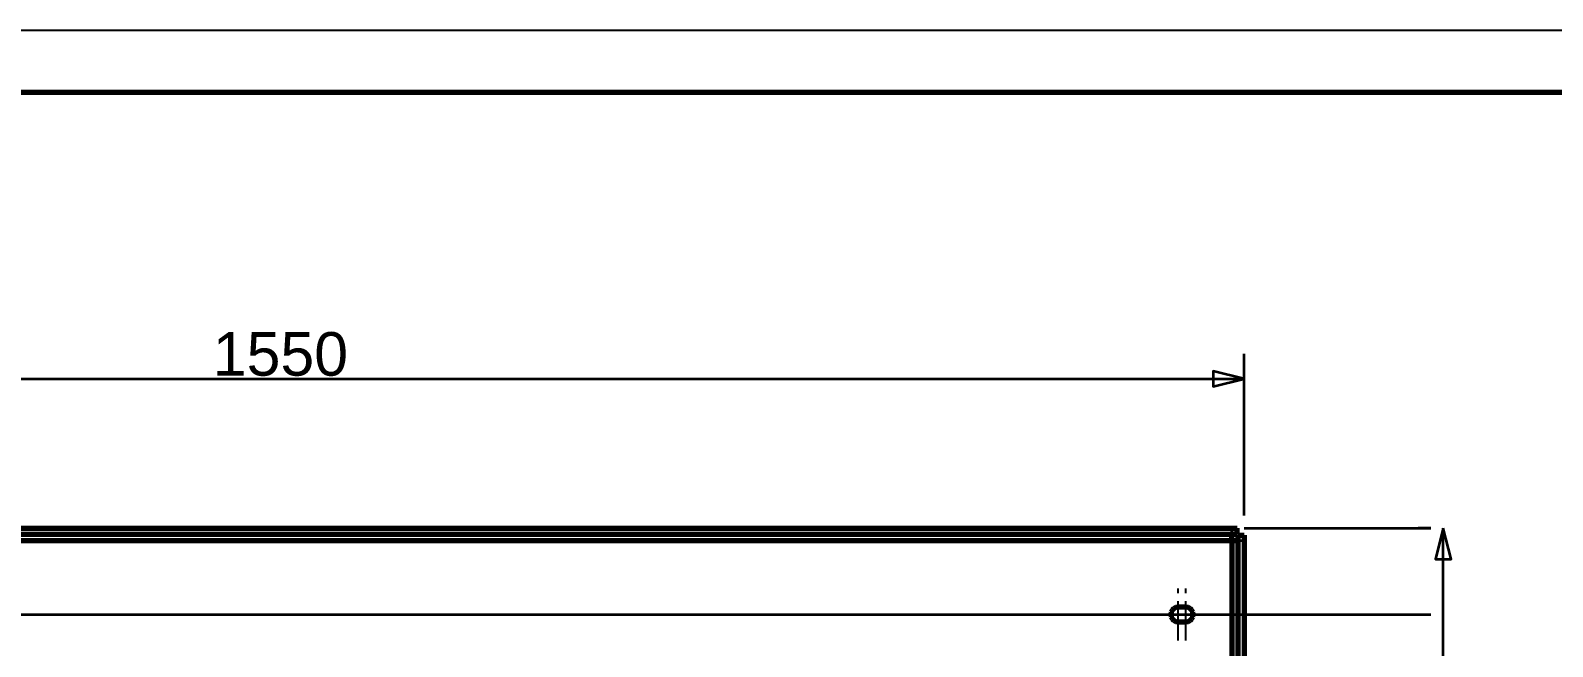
# Model space of a CAD drawing. Header units: millimetres. Extents: x 0 to 420, y 0 to 297.
# Drawn here: x 122.4 to 244.8, y 247.5 to 297 of the extents above; entities that cross this region are included whole.
import ezdxf
from ezdxf.enums import TextEntityAlignment as Align

# ---------------------------------------------------------------- set-up
doc = ezdxf.new("R2010")
doc.units = ezdxf.units.MM
doc.linetypes.add('CENTER', pattern=[5.08, 3.175, -0.635, 0.635, -0.635])
doc.linetypes.add('DASHED', pattern=[1.524, 1.27, -0.254])
doc.styles.add('GOST', font='Arial')

msp = doc.modelspace()

# ---------------------------------------------------------------- linework, layer by layer
at = {"color": 7, "lineweight": 35}
for p, q in [((220, 258), (220, 271)), ((65, 269), (220, 269)), ((220, 257), (235, 257)), ((235, 257), (234, 257)), ((236, 211.5), (236, 257)), ((72.3, 250.05), (235, 250.05)), ((72.9, 250.05), (235, 250.05)), ((217.3, 250.05), (235, 250.05)), ((217.9, 250.05), (235, 250.05))]:
    msp.add_line(p, q, dxfattribs=at)
at = {"color": 1, "lineweight": 70}
for p, q in [((65.57, 257), (219.43, 257)), ((65.57, 256.5), (219.43, 256.5)), ((66, 256), (219, 256)), ((219, 256.49), (219, 256.5)), ((219, 256.5), (219, 256.5)), ((219, 256.47), (219, 256.49)), ((219, 256.45), (219, 256.47)), ((219, 256.42), (219, 256.45)), ((219, 256.39), (219, 256.42)), ((219, 256.35), (219, 256.39)), ((219, 256.31), (219, 256.35)), ((219, 256.27), (219, 256.31)), ((219, 256.22), (219, 256.27)), ((219, 256.17), (219, 256.22)), ((219, 256.11), (219, 256.17)), ((219, 256.06), (219, 256.11)), ((219, 256), (219, 256.06)), ((219, 256), (219.06, 256)), ((219, 256), (219, 212.5)), ((219.06, 256), (219.11, 256)), ((219.11, 256), (219.17, 256)), ((219.17, 256), (219.22, 256)), ((219.22, 256), (219.27, 256)), ((219.27, 256), (219.31, 256)), ((219.31, 256), (219.35, 256)), ((219.35, 256), (219.39, 256)), ((219.39, 256), (219.42, 256)), ((219.42, 256), (219.45, 256)), ((219.43, 256.5), (219.43, 257)), ((219.45, 256), (219.47, 256)), ((219.47, 256), (219.49, 256)), ((219.49, 256), (219.5, 256)), ((219.5, 256.43), (219.5, 212.07)), ((219.5, 256.43), (220, 256.43)), ((219.5, 256), (219.5, 256)), ((220, 256.43), (220, 212.07)), ((214.13, 250.24), (214.1, 250.05)), ((214.1, 250.05), (214.13, 249.86)), ((214.21, 250.4), (214.13, 250.24)), ((214.13, 249.86), (214.21, 249.7)), ((214.35, 250.54), (214.21, 250.4)), ((214.21, 249.7), (214.35, 249.56)), ((214.51, 250.62), (214.35, 250.54)), ((214.7, 250.65), (214.51, 250.62)), ((215.3, 250.65), (214.7, 250.65)), ((215.49, 250.62), (215.3, 250.65)), ((215.65, 250.54), (215.49, 250.62)), ((215.79, 250.4), (215.65, 250.54)), ((215.65, 249.56), (215.79, 249.7)), ((215.87, 250.24), (215.79, 250.4)), ((215.79, 249.7), (215.87, 249.86)), ((215.9, 250.05), (215.87, 250.24)), ((215.87, 249.86), (215.9, 250.05)), ((214.35, 249.56), (214.51, 249.48)), ((214.51, 249.48), (214.7, 249.45)), ((214.7, 249.45), (215.3, 249.45)), ((215.3, 249.45), (215.49, 249.48)), ((215.49, 249.48), (215.65, 249.56))]:
    msp.add_line(p, q, dxfattribs=at)
at = {"color": 5, "linetype": 'DASHED', "lineweight": 35}
for p, q in [((66, 257), (219, 257)), ((219, 256.5), (66, 256.5)), ((129.12, 257), (129.1, 257)), ((129.1, 257), (129.1, 257)), ((129.1, 257), (129.1, 257)), ((129.1, 257), (129.12, 257)), ((129.12, 256.5), (129.1, 256.5)), ((129.1, 256.5), (129.1, 256.5)), ((129.1, 256.5), (129.1, 256.5)), ((129.1, 256.5), (129.12, 256.5)), ((129.13, 257), (129.12, 257)), ((129.12, 257), (129.13, 257)), ((129.13, 256.5), (129.12, 256.5)), ((129.12, 256.5), (129.13, 256.5)), ((129.16, 257), (129.13, 257)), ((129.13, 257), (129.16, 257)), ((129.16, 256.5), (129.13, 256.5)), ((129.13, 256.5), (129.16, 256.5)), ((129.19, 257), (129.16, 257)), ((129.16, 257), (129.19, 257)), ((129.19, 256.5), (129.16, 256.5)), ((129.16, 256.5), (129.19, 256.5)), ((129.23, 257), (129.19, 257)), ((129.19, 257), (129.23, 257)), ((129.23, 256.5), (129.19, 256.5)), ((129.19, 256.5), (129.23, 256.5)), ((129.28, 257), (129.23, 257)), ((129.23, 257), (129.28, 257)), ((129.28, 256.5), (129.23, 256.5)), ((129.23, 256.5), (129.28, 256.5)), ((129.33, 257), (129.28, 257)), ((129.28, 257), (129.33, 257)), ((129.33, 256.5), (129.28, 256.5)), ((129.28, 256.5), (129.33, 256.5)), ((129.38, 257), (129.33, 257)), ((129.33, 257), (129.38, 257)), ((129.38, 256.5), (129.33, 256.5)), ((129.33, 256.5), (129.38, 256.5)), ((129.44, 257), (129.38, 257)), ((129.38, 257), (129.44, 257)), ((129.44, 256.5), (129.38, 256.5)), ((129.38, 256.5), (129.44, 256.5)), ((129.5, 257), (129.44, 257)), ((129.44, 257), (129.5, 257)), ((129.5, 256.5), (129.44, 256.5)), ((129.44, 256.5), (129.5, 256.5)), ((129.57, 257), (129.5, 257)), ((129.5, 257), (129.57, 257)), ((129.57, 256.5), (129.5, 256.5)), ((129.5, 256.5), (129.57, 256.5)), ((129.63, 257), (129.57, 257)), ((129.57, 257), (129.63, 257)), ((129.63, 256.5), (129.57, 256.5)), ((129.57, 256.5), (129.63, 256.5)), ((129.7, 257), (129.63, 257)), ((129.63, 257), (129.7, 257)), ((129.7, 256.5), (129.63, 256.5)), ((129.63, 256.5), (129.7, 256.5)), ((129.7, 257), (130.3, 257)), ((130.3, 257), (129.7, 257)), ((130.3, 256.5), (129.7, 256.5)), ((129.7, 256.5), (130.3, 256.5)), ((130.3, 257), (130.37, 257)), ((130.37, 257), (130.3, 257)), ((130.3, 256.5), (130.37, 256.5)), ((130.37, 256.5), (130.3, 256.5)), ((130.37, 257), (130.43, 257)), ((130.43, 257), (130.37, 257)), ((130.37, 256.5), (130.43, 256.5)), ((130.43, 256.5), (130.37, 256.5)), ((130.43, 257), (130.5, 257)), ((130.5, 257), (130.43, 257)), ((130.43, 256.5), (130.5, 256.5)), ((130.5, 256.5), (130.43, 256.5)), ((130.5, 257), (130.56, 257)), ((130.56, 257), (130.5, 257)), ((130.5, 256.5), (130.56, 256.5)), ((130.56, 256.5), (130.5, 256.5)), ((130.56, 257), (130.62, 257)), ((130.62, 257), (130.56, 257)), ((130.56, 256.5), (130.62, 256.5)), ((130.62, 256.5), (130.56, 256.5)), ((130.62, 257), (130.67, 257)), ((130.67, 257), (130.62, 257)), ((130.62, 256.5), (130.67, 256.5)), ((130.67, 256.5), (130.62, 256.5)), ((130.67, 257), (130.72, 257)), ((130.72, 257), (130.67, 257)), ((130.67, 256.5), (130.72, 256.5)), ((130.72, 256.5), (130.67, 256.5)), ((130.72, 257), (130.77, 257)), ((130.77, 257), (130.72, 257)), ((130.72, 256.5), (130.77, 256.5)), ((130.77, 256.5), (130.72, 256.5)), ((130.77, 257), (130.81, 257)), ((130.81, 257), (130.77, 257)), ((130.77, 256.5), (130.81, 256.5)), ((130.81, 256.5), (130.77, 256.5)), ((130.81, 257), (130.84, 257)), ((130.84, 257), (130.81, 257)), ((130.81, 256.5), (130.84, 256.5)), ((130.84, 256.5), (130.81, 256.5)), ((130.84, 257), (130.87, 257)), ((130.87, 257), (130.84, 257)), ((130.84, 256.5), (130.87, 256.5)), ((130.87, 256.5), (130.84, 256.5)), ((130.87, 257), (130.88, 257)), ((130.88, 257), (130.87, 257)), ((130.87, 256.5), (130.88, 256.5)), ((130.88, 256.5), (130.87, 256.5)), ((130.88, 257), (130.9, 257)), ((130.9, 257), (130.88, 257)), ((130.88, 256.5), (130.9, 256.5)), ((130.9, 256.5), (130.88, 256.5)), ((130.9, 257), (130.9, 257)), ((130.9, 257), (130.9, 257)), ((130.9, 256.5), (130.9, 256.5)), ((130.9, 256.5), (130.9, 256.5)), ((154.12, 257), (154.1, 257)), ((154.1, 257), (154.1, 257)), ((154.1, 257), (154.1, 257)), ((154.1, 257), (154.12, 257)), ((154.12, 256.5), (154.1, 256.5)), ((154.1, 256.5), (154.1, 256.5)), ((154.1, 256.5), (154.1, 256.5)), ((154.1, 256.5), (154.12, 256.5)), ((154.13, 257), (154.12, 257)), ((154.12, 257), (154.13, 257)), ((154.13, 256.5), (154.12, 256.5)), ((154.12, 256.5), (154.13, 256.5)), ((154.16, 257), (154.13, 257)), ((154.13, 257), (154.16, 257)), ((154.16, 256.5), (154.13, 256.5)), ((154.13, 256.5), (154.16, 256.5)), ((154.19, 257), (154.16, 257)), ((154.16, 257), (154.19, 257)), ((154.19, 256.5), (154.16, 256.5)), ((154.16, 256.5), (154.19, 256.5)), ((154.23, 257), (154.19, 257)), ((154.19, 257), (154.23, 257)), ((154.23, 256.5), (154.19, 256.5)), ((154.19, 256.5), (154.23, 256.5)), ((154.28, 257), (154.23, 257)), ((154.23, 257), (154.28, 257)), ((154.28, 256.5), (154.23, 256.5)), ((154.23, 256.5), (154.28, 256.5)), ((154.33, 257), (154.28, 257)), ((154.28, 257), (154.33, 257)), ((154.33, 256.5), (154.28, 256.5)), ((154.28, 256.5), (154.33, 256.5)), ((154.38, 257), (154.33, 257)), ((154.33, 257), (154.38, 257)), ((154.38, 256.5), (154.33, 256.5)), ((154.33, 256.5), (154.38, 256.5)), ((154.44, 257), (154.38, 257)), ((154.38, 257), (154.44, 257)), ((154.44, 256.5), (154.38, 256.5)), ((154.38, 256.5), (154.44, 256.5)), ((154.5, 257), (154.44, 257)), ((154.44, 257), (154.5, 257)), ((154.5, 256.5), (154.44, 256.5)), ((154.44, 256.5), (154.5, 256.5)), ((154.57, 257), (154.5, 257)), ((154.5, 257), (154.57, 257)), ((154.57, 256.5), (154.5, 256.5)), ((154.5, 256.5), (154.57, 256.5)), ((154.63, 257), (154.57, 257)), ((154.57, 257), (154.63, 257)), ((154.63, 256.5), (154.57, 256.5)), ((154.57, 256.5), (154.63, 256.5)), ((154.7, 257), (154.63, 257)), ((154.63, 257), (154.7, 257)), ((154.7, 256.5), (154.63, 256.5)), ((154.63, 256.5), (154.7, 256.5)), ((154.7, 257), (155.3, 257)), ((155.3, 257), (154.7, 257)), ((155.3, 256.5), (154.7, 256.5)), ((154.7, 256.5), (155.3, 256.5)), ((155.3, 257), (155.37, 257)), ((155.37, 257), (155.3, 257)), ((155.3, 256.5), (155.37, 256.5)), ((155.37, 256.5), (155.3, 256.5)), ((155.37, 257), (155.43, 257)), ((155.43, 257), (155.37, 257)), ((155.37, 256.5), (155.43, 256.5)), ((155.43, 256.5), (155.37, 256.5)), ((155.43, 257), (155.5, 257)), ((155.5, 257), (155.43, 257)), ((155.43, 256.5), (155.5, 256.5)), ((155.5, 256.5), (155.43, 256.5)), ((155.5, 257), (155.56, 257)), ((155.56, 257), (155.5, 257)), ((155.5, 256.5), (155.56, 256.5)), ((155.56, 256.5), (155.5, 256.5)), ((155.56, 257), (155.62, 257)), ((155.62, 257), (155.56, 257)), ((155.56, 256.5), (155.62, 256.5)), ((155.62, 256.5), (155.56, 256.5)), ((155.62, 257), (155.67, 257)), ((155.67, 257), (155.62, 257)), ((155.62, 256.5), (155.67, 256.5)), ((155.67, 256.5), (155.62, 256.5)), ((155.67, 257), (155.72, 257)), ((155.72, 257), (155.67, 257)), ((155.67, 256.5), (155.72, 256.5)), ((155.72, 256.5), (155.67, 256.5)), ((155.72, 257), (155.77, 257)), ((155.77, 257), (155.72, 257)), ((155.72, 256.5), (155.77, 256.5)), ((155.77, 256.5), (155.72, 256.5)), ((155.77, 257), (155.81, 257)), ((155.81, 257), (155.77, 257)), ((155.77, 256.5), (155.81, 256.5)), ((155.81, 256.5), (155.77, 256.5)), ((155.81, 257), (155.84, 257)), ((155.84, 257), (155.81, 257)), ((155.81, 256.5), (155.84, 256.5)), ((155.84, 256.5), (155.81, 256.5)), ((155.84, 257), (155.87, 257)), ((155.87, 257), (155.84, 257)), ((155.84, 256.5), (155.87, 256.5)), ((155.87, 256.5), (155.84, 256.5)), ((155.87, 257), (155.88, 257)), ((155.88, 257), (155.87, 257)), ((155.87, 256.5), (155.88, 256.5)), ((155.88, 256.5), (155.87, 256.5)), ((155.88, 257), (155.9, 257)), ((155.9, 257), (155.88, 257)), ((155.88, 256.5), (155.9, 256.5)), ((155.9, 256.5), (155.88, 256.5)), ((155.9, 257), (155.9, 257)), ((155.9, 257), (155.9, 257)), ((155.9, 256.5), (155.9, 256.5)), ((155.9, 256.5), (155.9, 256.5)), ((179.12, 257), (179.1, 257)), ((179.1, 257), (179.1, 257)), ((179.1, 257), (179.1, 257)), ((179.1, 257), (179.12, 257)), ((179.12, 256.5), (179.1, 256.5)), ((179.1, 256.5), (179.1, 256.5)), ((179.1, 256.5), (179.1, 256.5)), ((179.1, 256.5), (179.12, 256.5)), ((179.13, 257), (179.12, 257)), ((179.12, 257), (179.13, 257)), ((179.13, 256.5), (179.12, 256.5)), ((179.12, 256.5), (179.13, 256.5)), ((179.16, 257), (179.13, 257)), ((179.13, 257), (179.16, 257)), ((179.16, 256.5), (179.13, 256.5)), ((179.13, 256.5), (179.16, 256.5)), ((179.19, 257), (179.16, 257)), ((179.16, 257), (179.19, 257)), ((179.19, 256.5), (179.16, 256.5)), ((179.16, 256.5), (179.19, 256.5)), ((179.23, 257), (179.19, 257)), ((179.19, 257), (179.23, 257)), ((179.23, 256.5), (179.19, 256.5)), ((179.19, 256.5), (179.23, 256.5)), ((179.28, 257), (179.23, 257)), ((179.23, 257), (179.28, 257)), ((179.28, 256.5), (179.23, 256.5)), ((179.23, 256.5), (179.28, 256.5)), ((179.33, 257), (179.28, 257)), ((179.28, 257), (179.33, 257)), ((179.33, 256.5), (179.28, 256.5)), ((179.28, 256.5), (179.33, 256.5)), ((179.38, 257), (179.33, 257)), ((179.33, 257), (179.38, 257)), ((179.38, 256.5), (179.33, 256.5)), ((179.33, 256.5), (179.38, 256.5)), ((179.44, 257), (179.38, 257)), ((179.38, 257), (179.44, 257)), ((179.44, 256.5), (179.38, 256.5)), ((179.38, 256.5), (179.44, 256.5)), ((179.5, 257), (179.44, 257)), ((179.44, 257), (179.5, 257)), ((179.5, 256.5), (179.44, 256.5)), ((179.44, 256.5), (179.5, 256.5)), ((179.57, 257), (179.5, 257)), ((179.5, 257), (179.57, 257)), ((179.57, 256.5), (179.5, 256.5)), ((179.5, 256.5), (179.57, 256.5)), ((179.63, 257), (179.57, 257)), ((179.57, 257), (179.63, 257)), ((179.63, 256.5), (179.57, 256.5)), ((179.57, 256.5), (179.63, 256.5)), ((179.7, 257), (179.63, 257)), ((179.63, 257), (179.7, 257)), ((179.7, 256.5), (179.63, 256.5)), ((179.63, 256.5), (179.7, 256.5)), ((179.7, 257), (180.3, 257)), ((180.3, 257), (179.7, 257)), ((180.3, 256.5), (179.7, 256.5)), ((179.7, 256.5), (180.3, 256.5)), ((180.3, 257), (180.37, 257)), ((180.37, 257), (180.3, 257)), ((180.3, 256.5), (180.37, 256.5)), ((180.37, 256.5), (180.3, 256.5)), ((180.37, 257), (180.43, 257)), ((180.43, 257), (180.37, 257)), ((180.37, 256.5), (180.43, 256.5)), ((180.43, 256.5), (180.37, 256.5)), ((180.43, 257), (180.5, 257)), ((180.5, 257), (180.43, 257)), ((180.43, 256.5), (180.5, 256.5)), ((180.5, 256.5), (180.43, 256.5)), ((180.5, 257), (180.56, 257)), ((180.56, 257), (180.5, 257)), ((180.5, 256.5), (180.56, 256.5)), ((180.56, 256.5), (180.5, 256.5)), ((180.56, 257), (180.62, 257)), ((180.62, 257), (180.56, 257)), ((180.56, 256.5), (180.62, 256.5)), ((180.62, 256.5), (180.56, 256.5)), ((180.62, 257), (180.67, 257)), ((180.67, 257), (180.62, 257)), ((180.62, 256.5), (180.67, 256.5)), ((180.67, 256.5), (180.62, 256.5)), ((180.67, 257), (180.72, 257)), ((180.72, 257), (180.67, 257)), ((180.67, 256.5), (180.72, 256.5)), ((180.72, 256.5), (180.67, 256.5)), ((180.72, 257), (180.77, 257)), ((180.77, 257), (180.72, 257)), ((180.72, 256.5), (180.77, 256.5)), ((180.77, 256.5), (180.72, 256.5)), ((180.77, 257), (180.81, 257)), ((180.81, 257), (180.77, 257)), ((180.77, 256.5), (180.81, 256.5)), ((180.81, 256.5), (180.77, 256.5)), ((180.81, 257), (180.84, 257)), ((180.84, 257), (180.81, 257)), ((180.81, 256.5), (180.84, 256.5)), ((180.84, 256.5), (180.81, 256.5)), ((180.84, 257), (180.87, 257)), ((180.87, 257), (180.84, 257)), ((180.84, 256.5), (180.87, 256.5)), ((180.87, 256.5), (180.84, 256.5)), ((180.87, 257), (180.88, 257)), ((180.88, 257), (180.87, 257)), ((180.87, 256.5), (180.88, 256.5)), ((180.88, 256.5), (180.87, 256.5)), ((180.88, 257), (180.9, 257)), ((180.9, 257), (180.88, 257)), ((180.88, 256.5), (180.9, 256.5)), ((180.9, 256.5), (180.88, 256.5)), ((180.9, 257), (180.9, 257)), ((180.9, 257), (180.9, 257)), ((180.9, 256.5), (180.9, 256.5)), ((180.9, 256.5), (180.9, 256.5)), ((204.12, 257), (204.1, 257)), ((204.1, 257), (204.1, 257)), ((204.1, 257), (204.1, 257)), ((204.1, 257), (204.12, 257)), ((204.12, 256.5), (204.1, 256.5)), ((204.1, 256.5), (204.1, 256.5)), ((204.1, 256.5), (204.1, 256.5)), ((204.1, 256.5), (204.12, 256.5)), ((204.13, 257), (204.12, 257)), ((204.12, 257), (204.13, 257)), ((204.13, 256.5), (204.12, 256.5)), ((204.12, 256.5), (204.13, 256.5)), ((204.16, 257), (204.13, 257)), ((204.13, 257), (204.16, 257)), ((204.16, 256.5), (204.13, 256.5)), ((204.13, 256.5), (204.16, 256.5)), ((204.19, 257), (204.16, 257)), ((204.16, 257), (204.19, 257)), ((204.19, 256.5), (204.16, 256.5)), ((204.16, 256.5), (204.19, 256.5)), ((204.23, 257), (204.19, 257)), ((204.19, 257), (204.23, 257)), ((204.23, 256.5), (204.19, 256.5)), ((204.19, 256.5), (204.23, 256.5)), ((204.28, 257), (204.23, 257)), ((204.23, 257), (204.28, 257)), ((204.28, 256.5), (204.23, 256.5)), ((204.23, 256.5), (204.28, 256.5)), ((204.33, 257), (204.28, 257)), ((204.28, 257), (204.33, 257)), ((204.33, 256.5), (204.28, 256.5)), ((204.28, 256.5), (204.33, 256.5)), ((204.38, 257), (204.33, 257)), ((204.33, 257), (204.38, 257)), ((204.38, 256.5), (204.33, 256.5)), ((204.33, 256.5), (204.38, 256.5)), ((204.44, 257), (204.38, 257)), ((204.38, 257), (204.44, 257)), ((204.44, 256.5), (204.38, 256.5)), ((204.38, 256.5), (204.44, 256.5)), ((204.5, 257), (204.44, 257)), ((204.44, 257), (204.5, 257)), ((204.5, 256.5), (204.44, 256.5)), ((204.44, 256.5), (204.5, 256.5)), ((204.57, 257), (204.5, 257)), ((204.5, 257), (204.57, 257)), ((204.57, 256.5), (204.5, 256.5)), ((204.5, 256.5), (204.57, 256.5)), ((204.63, 257), (204.57, 257)), ((204.57, 257), (204.63, 257)), ((204.63, 256.5), (204.57, 256.5)), ((204.57, 256.5), (204.63, 256.5)), ((204.7, 257), (204.63, 257)), ((204.63, 257), (204.7, 257)), ((204.7, 256.5), (204.63, 256.5)), ((204.63, 256.5), (204.7, 256.5)), ((204.7, 257), (205.3, 257)), ((205.3, 257), (204.7, 257)), ((205.3, 256.5), (204.7, 256.5)), ((204.7, 256.5), (205.3, 256.5)), ((205.3, 257), (205.37, 257)), ((205.37, 257), (205.3, 257)), ((205.3, 256.5), (205.37, 256.5)), ((205.37, 256.5), (205.3, 256.5)), ((205.37, 257), (205.43, 257)), ((205.43, 257), (205.37, 257)), ((205.37, 256.5), (205.43, 256.5)), ((205.43, 256.5), (205.37, 256.5)), ((205.43, 257), (205.5, 257)), ((205.5, 257), (205.43, 257)), ((205.43, 256.5), (205.5, 256.5)), ((205.5, 256.5), (205.43, 256.5)), ((205.5, 257), (205.56, 257)), ((205.56, 257), (205.5, 257)), ((205.5, 256.5), (205.56, 256.5)), ((205.56, 256.5), (205.5, 256.5)), ((205.56, 257), (205.62, 257)), ((205.62, 257), (205.56, 257)), ((205.56, 256.5), (205.62, 256.5)), ((205.62, 256.5), (205.56, 256.5)), ((205.62, 257), (205.67, 257)), ((205.67, 257), (205.62, 257)), ((205.62, 256.5), (205.67, 256.5)), ((205.67, 256.5), (205.62, 256.5)), ((205.67, 257), (205.72, 257)), ((205.72, 257), (205.67, 257)), ((205.67, 256.5), (205.72, 256.5)), ((205.72, 256.5), (205.67, 256.5)), ((205.72, 257), (205.77, 257)), ((205.77, 257), (205.72, 257)), ((205.72, 256.5), (205.77, 256.5)), ((205.77, 256.5), (205.72, 256.5)), ((205.77, 257), (205.81, 257)), ((205.81, 257), (205.77, 257)), ((205.77, 256.5), (205.81, 256.5)), ((205.81, 256.5), (205.77, 256.5)), ((205.81, 257), (205.84, 257)), ((205.84, 257), (205.81, 257)), ((205.81, 256.5), (205.84, 256.5)), ((205.84, 256.5), (205.81, 256.5)), ((205.84, 257), (205.87, 257)), ((205.87, 257), (205.84, 257)), ((205.84, 256.5), (205.87, 256.5)), ((205.87, 256.5), (205.84, 256.5)), ((205.87, 257), (205.88, 257)), ((205.88, 257), (205.87, 257)), ((205.87, 256.5), (205.88, 256.5)), ((205.88, 256.5), (205.87, 256.5)), ((205.88, 257), (205.9, 257)), ((205.9, 257), (205.88, 257)), ((205.88, 256.5), (205.9, 256.5)), ((205.9, 256.5), (205.88, 256.5)), ((205.9, 257), (205.9, 257)), ((205.9, 257), (205.9, 257)), ((205.9, 256.5), (205.9, 256.5)), ((205.9, 256.5), (205.9, 256.5)), ((219, 257), (219, 256.99)), ((219.43, 257), (219, 257)), ((219, 256.5), (219, 257)), ((219, 256.99), (219, 256.97)), ((219, 256.97), (219, 256.94)), ((219, 256.94), (219, 256.9)), ((219, 256.9), (219, 256.85)), ((219, 256.85), (219, 256.78)), ((219, 256.78), (219, 256.71)), ((219, 256.71), (219, 256.62)), ((219, 256.62), (219, 256.53)), ((219, 256.53), (219, 256.43)), ((219, 256.5), (219.43, 256.5)), ((219, 256.43), (219, 256.33)), ((219, 256.33), (219, 256.22)), ((219, 256.22), (219, 256.11)), ((219, 256.11), (219, 256)), ((219, 256), (219.11, 256)), ((219.11, 256), (219.22, 256)), ((219.22, 256), (219.33, 256)), ((219.33, 256), (219.43, 256)), ((219.43, 256.5), (219.43, 257)), ((219.43, 256), (219.53, 256)), ((219.5, 256), (219.5, 256.43)), ((219.5, 256.43), (220, 256.43)), ((219.5, 212.5), (219.5, 256)), ((219.5, 256), (220, 256)), ((219.53, 256), (219.62, 256)), ((219.62, 256), (219.71, 256)), ((219.71, 256), (219.78, 256)), ((219.78, 256), (219.85, 256)), ((219.85, 256), (219.9, 256)), ((219.9, 256), (219.94, 256)), ((219.94, 256), (219.97, 256)), ((219.97, 256), (219.99, 256)), ((219.99, 256), (220, 256)), ((220, 256), (220, 256.43)), ((220, 256), (220, 212.5)), ((214.1, 250.05), (214.13, 250.24)), ((214.13, 249.86), (214.1, 250.05)), ((214.13, 250.24), (214.21, 250.4)), ((214.21, 249.7), (214.13, 249.86)), ((214.21, 250.4), (214.35, 250.54)), ((214.35, 249.56), (214.21, 249.7)), ((214.35, 250.54), (214.51, 250.62)), ((214.51, 250.62), (214.7, 250.65)), ((214.7, 250.65), (215.3, 250.65)), ((215.3, 250.65), (215.49, 250.62)), ((215.49, 250.62), (215.65, 250.54)), ((215.65, 250.54), (215.79, 250.4)), ((215.79, 249.7), (215.65, 249.56)), ((215.79, 250.4), (215.87, 250.24)), ((215.87, 249.86), (215.79, 249.7)), ((215.87, 250.24), (215.9, 250.05)), ((215.9, 250.05), (215.87, 249.86)), ((214.51, 249.48), (214.35, 249.56)), ((214.7, 249.45), (214.51, 249.48)), ((215.3, 249.45), (214.7, 249.45)), ((215.49, 249.48), (215.3, 249.45)), ((215.65, 249.56), (215.49, 249.48))]:
    msp.add_line(p, q, dxfattribs=at)
at = {"color": 4, "linetype": 'CENTER', "lineweight": 25}
for p, q in [((214.7, 247.95), (214.7, 252.15)), ((215.3, 247.95), (215.3, 252.15)), ((212.6, 250.05), (216.8, 250.05)), ((213.2, 250.05), (217.4, 250.05))]:
    msp.add_line(p, q, dxfattribs=at)
at = {"color": 7, "lineweight": 25}
msp.add_lwpolyline([(0, 0), (420, 0), (420, 297), (0, 297)], close=True, dxfattribs=at)
at = {"color": 7, "lineweight": 70}
msp.add_lwpolyline([(20, 5), (415, 5), (415, 292), (20, 292)], close=True, dxfattribs=at)
at = {"color": 7, "lineweight": 35}
for points in [[(220, 269), (217.5, 269.62), (217.5, 268.38)], [(236, 257), (235.38, 254.5), (236.63, 254.5)]]:
    msp.add_lwpolyline(points, close=True, dxfattribs=at)

# ---------------------------------------------------------------- texts
at = {"color": 7, "style": 'GOST'}
msp.add_text('1550', height=3.5, dxfattribs=at).set_placement((142.5, 271), align=Align.MIDDLE)

doc.saveas('drawing.dxf')
